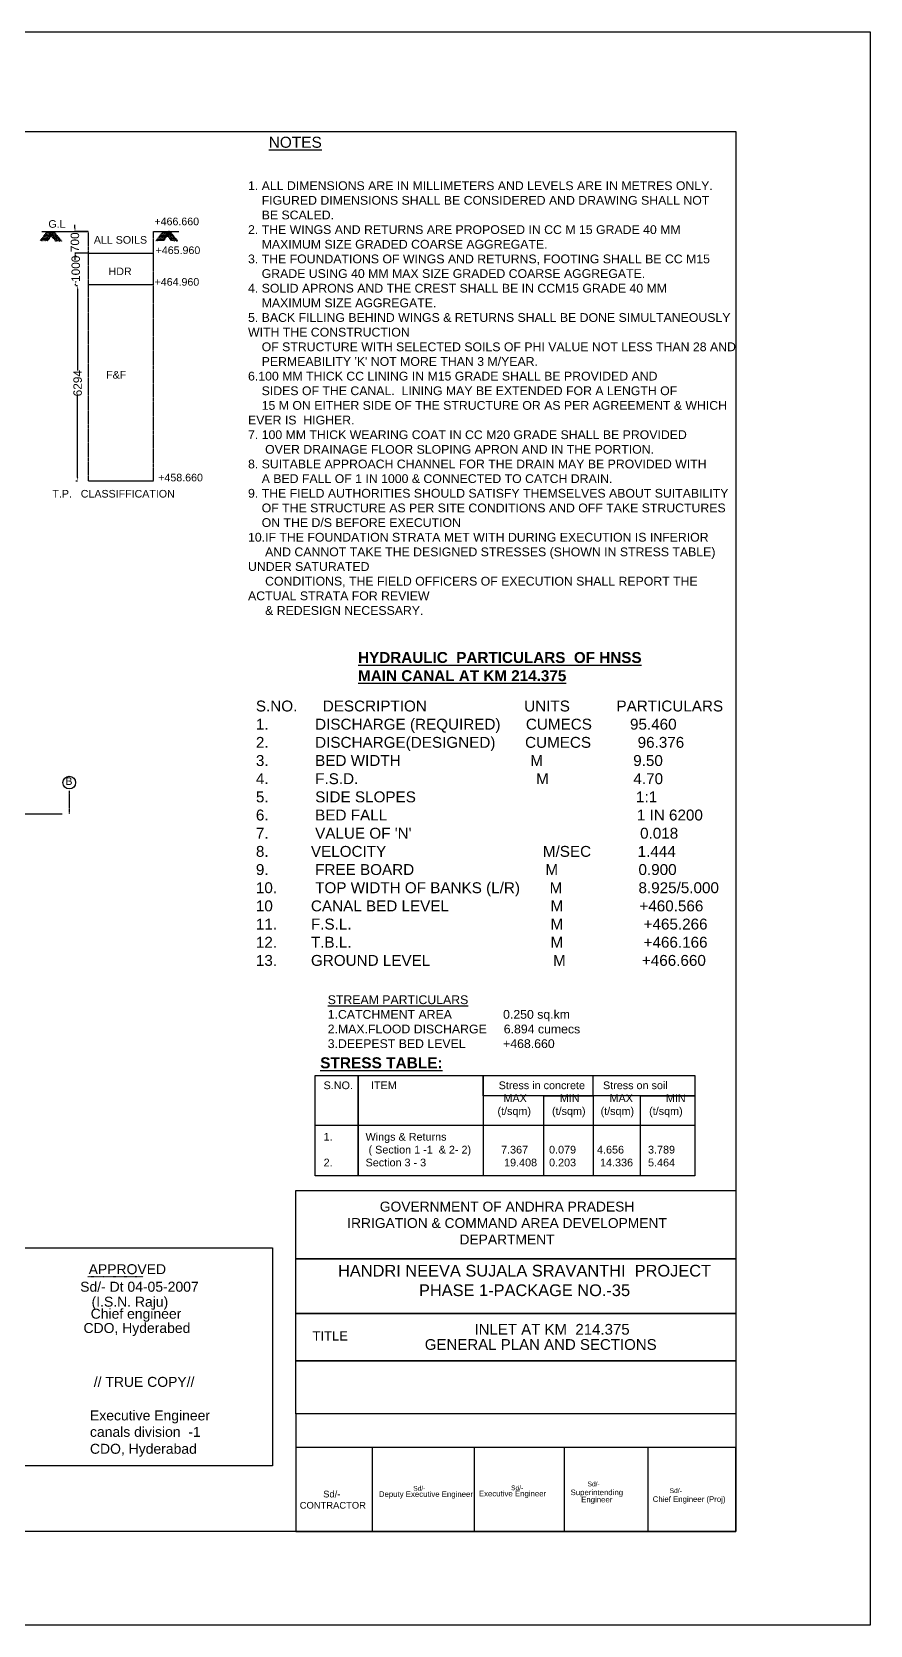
# Model space of a CAD drawing. Header units: inches. Extents: x -18260 to 297154, y -682 to 162822.
# Drawn here: x 247625 to 297154, y 68631 to 162822 of the extents above; entities that cross this region are included whole.
import ezdxf

# ---------------------------------------------------------------- set-up
doc = ezdxf.new("R2010")
doc.units = ezdxf.units.IN
doc.header["$MEASUREMENT"] = 0
for name, pattern in [('ACAD_ISO02W100', [15, 12, -3]), ('ACAD_ISO03W100', [30, 12, -18]), ('HIDDEN2', [0.1875, 0.125, -0.0625])]:
    doc.linetypes.add(name, pattern=pattern)
doc.layers.add('DRAWING', color=7, linetype='Continuous')
doc.styles.get("Standard").update_dxf_attribs({"font": 'ARIAL_1.TTF', "height": 450})
doc.dimstyles.new('DIM TEXT', dxfattribs={"dimtxt": 500, "dimasz": 200, "dimexe": 0.18, "dimexo": 0.0625, "dimgap": 0.09, "dimtad": 0, "dimdec": 0, "dimzin": 0, "dimdsep": 46, "dimtxsty": 'Standard', "dimcen": 0.09, "dimadec": 0, "dimazin": 0, "dimtfac": 1, "dimtdec": 0, "dimtofl": 0, "dimtmove": 0, "dimatfit": 3, "dimfxl": 0, "dimtolj": 1, "dimtzin": 0, "dimarcsym": 0})
picture_1 = doc.add_image_def('image1.jpg', size_in_pixel=(4804, 3300))

# ---------------------------------------------------------------- blocks, each defined once
blk = doc.blocks.new('*D30')
at = {"layer": 'Defpoints', "color": 0, "transparency": 16777216}
for p in [(250170, 151020), (250957, 151020), (250957, 149748)]:
    blk.add_point(p, dxfattribs=at)
at = {"layer": 'DRAWING', "color": 0, "lineweight": -2, "transparency": 16777216}
for p, q in [((250170, 151220), (250170, 151420)), ((250957, 151020), (250170, 151020)), ((250957, 149748), (250170, 149748)), ((250170, 149548), (250170, 149348))]:
    blk.add_line(p, q, dxfattribs=at)
at = {"layer": 'DRAWING', "color": 0, "transparency": 16777216}
for points in [[(250137, 151220), (250204, 151220), (250170, 151020)], [(250137, 149548), (250204, 149548), (250170, 149748)]]:
    blk.add_solid(points, dxfattribs=at)
at = {"layer": 'DRAWING', "color": 0, "transparency": 16777216, "insert": (250170, 150384), "char_height": 500, "attachment_point": 5, "rotation": 90}
blk.add_mtext('\\A1;700', dxfattribs=at)
blk = doc.blocks.new('*D31')
at = {"layer": 'Defpoints', "color": 0, "transparency": 16777216}
for p in [(250170, 149748), (250170, 147884), (250219, 147884)]:
    blk.add_point(p, dxfattribs=at)
at = {"layer": 'DRAWING', "color": 0, "lineweight": -2, "transparency": 16777216}
for p, q in [((250171, 149748), (250220, 149748)), ((250219, 149548), (250219, 149538)), ((250171, 147884), (250220, 147884)), ((250219, 148084), (250219, 148093))]:
    blk.add_line(p, q, dxfattribs=at)
at = {"layer": 'DRAWING', "color": 0, "transparency": 16777216}
for points in [[(250186, 149548), (250253, 149548), (250219, 149748)], [(250186, 148084), (250253, 148084), (250219, 147884)]]:
    blk.add_solid(points, dxfattribs=at)
at = {"layer": 'DRAWING', "color": 0, "transparency": 16777216, "insert": (250219, 148816), "char_height": 500, "attachment_point": 5, "rotation": 90}
blk.add_mtext('\\A1;1000', dxfattribs=at)
blk = doc.blocks.new('*D32')
at = {"layer": 'Defpoints', "color": 0, "transparency": 16777216}
for p in [(250230, 147821), (250230, 136284), (250330, 136284)]:
    blk.add_point(p, dxfattribs=at)
at = {"layer": 'DRAWING', "color": 0, "lineweight": -2, "transparency": 16777216}
for p, q in [((250230, 147821), (250330, 147821)), ((250330, 147621), (250330, 142800)), ((250330, 136484), (250330, 141306)), ((250230, 136284), (250330, 136284))]:
    blk.add_line(p, q, dxfattribs=at)
at = {"layer": 'DRAWING', "color": 0, "transparency": 16777216}
for points in [[(250296, 147621), (250363, 147621), (250330, 147821)], [(250296, 136484), (250363, 136484), (250330, 136284)]]:
    blk.add_solid(points, dxfattribs=at)
at = {"layer": 'DRAWING', "color": 0, "transparency": 16777216, "insert": (250330, 142053), "char_height": 500, "attachment_point": 5, "rotation": 90}
blk.add_mtext('\\A1;6294', dxfattribs=at)

msp = doc.modelspace()

# ---------------------------------------------------------------- linework, layer by layer
at = {"layer": 'DRAWING', "linetype": 'ACAD_ISO03W100'}
msp.add_line((250935.72068, 89250.48802), (254207.03872, 89250.48802), dxfattribs=at)
at = {"layer": 'DRAWING'}
for points in [[(163135.19843, 156926.52966), (289227.19237, 156926.52966), (289227.19237, 74172.49428), (163135.19843, 74172.49428)], [(264358.96405, 101121.83405), (286799.98295, 101121.83405), (286799.98295, 95198.98111), (264358.96405, 95198.98111)], [(264358.96405, 101121.83405), (266912.21988, 101121.83405), (266912.21988, 95198.98111), (264358.96405, 95198.98111)], [(266912.21988, 101121.83405), (274283.71585, 101121.83405), (274283.71585, 95198.98111), (266912.21988, 95198.98111)], [(274283.71585, 101121.83405), (286799.98295, 101121.83405), (286799.98295, 99929.03736), (274283.71585, 99929.03736)], [(277866.50966, 99929.03736), (280790.39871, 99929.03736), (280790.39871, 95198.98111), (277866.50966, 95198.98111)], [(283590.74412, 99929.03736), (286799.98295, 99929.03736), (286799.98295, 95198.98111), (283590.74412, 95198.98111)], [(261845.12384, 78044.52238), (246979.25274, 78044.52238), (246979.25274, 90926.99809), (261845.12384, 90926.99809)]]:
    msp.add_lwpolyline(points, close=True, dxfattribs=at)
at = {"layer": 'DRAWING', "linetype": 'HIDDEN2'}
for points in [[(248532.12029, 151020.49944), (248099.43322, 150463.60517)], [(248610.79153, 151020.49944), (248178.10446, 150463.60517)], [(248213.65105, 151020.49944), (250957.48549, 151020.49944), (250957.48549, 136284.11819), (254801.52819, 136284.11819), (254801.52819, 151026.74563), (256316.94707, 151026.74563)], [(248689.46191, 151020.49944), (248256.77483, 150463.60517)], [(248773.04865, 151020.49944), (248340.36157, 150463.60517)], [(248841.88544, 151020.49944), (248409.19837, 150463.60517)], [(248910.72224, 151020.49944), (248478.03516, 150463.60517)], [(248969.72459, 151020.49944), (248537.03751, 150463.60517)], [(248559.74575, 151020.49944), (249024.9997, 150452.78555)], [(248635.25839, 151020.49944), (249100.51234, 150452.78555)], [(248720.51473, 151020.49944), (249185.76869, 150452.78555)], [(248805.77021, 151020.49944), (249271.02417, 150452.78555)], [(248869.103, 151020.49944), (249334.35696, 150452.78555)], [(248910.72224, 151020.49944), (249375.97619, 150452.78555)], [(255389.54073, 151026.74563), (254956.85366, 150469.85136)], [(255468.21197, 151026.74563), (255035.5249, 150469.85136)], [(255546.88235, 151026.74563), (255114.19528, 150469.85136)], [(255630.46909, 151026.74563), (255197.78201, 150469.85136)], [(255699.30588, 151026.74563), (255266.61881, 150469.85136)], [(255768.14268, 151026.74563), (255335.4556, 150469.85136)], [(255827.14503, 151026.74563), (255394.45796, 150469.85136)], [(255417.16619, 151026.74563), (255882.42014, 150459.03174)], [(255492.67883, 151026.74563), (255957.93278, 150459.03174)], [(255577.93517, 151026.74563), (256043.18913, 150459.03174)], [(255663.19065, 151026.74563), (256128.44461, 150459.03174)], [(255726.52345, 151026.74563), (256191.7774, 150459.03174)], [(255768.14268, 151026.74563), (256233.39663, 150459.03174)], [(250957.48549, 149747.54234), (254801.52819, 149747.54234)], [(250957.48549, 147884.01147), (254801.52819, 147884.01147)]]:
    msp.add_lwpolyline(points, dxfattribs=at)
at = {"layer": 'DRAWING'}
for points in [[(280790.39871, 99929.03736), (280790.39871, 101121.83405)], [(286799.98295, 98160.40758), (264358.96405, 98160.40758)]]:
    msp.add_lwpolyline(points, dxfattribs=at)
at = {"layer": 'DRAWING', "ltscale": 0.02}
for points in [[(263218.56806, 94330.17444), (289227.19237, 94330.17444), (289227.19237, 90292.02564), (263218.56806, 90292.02564)], [(263218.56806, 90292.02564), (289227.19237, 90292.02564), (289227.19237, 87048.98823), (263218.56806, 87048.98823)], [(263218.56806, 87048.98823), (289227.19237, 87048.98823), (289227.19237, 84251.33436), (263218.56806, 84251.33436)], [(263218.56806, 84251.33436), (289227.19237, 84251.33436), (289227.19237, 81130.09431), (263218.56806, 81130.09431)], [(263218.56806, 74172.49428), (289227.19237, 74172.49428), (289227.19237, 79126.15439), (263218.56806, 79126.15439)]]:
    msp.add_lwpolyline(points, close=True, dxfattribs=at)
for points in [[(263218.56806, 81130.09431), (263218.56806, 79126.15439)], [(267738.43364, 79126.15439), (267738.43364, 74172.49428)], [(273751.38346, 79126.15439), (273751.38346, 74172.49428)], [(279069.75394, 79126.15439), (279069.75394, 74172.49428)], [(284019.32737, 79126.15439), (284019.32737, 74172.49428)]]:
    msp.add_lwpolyline(points, dxfattribs=at)
at = {"layer": 'DRAWING'}
msp.add_circle((249831.97816, 118441.52755), 378.19509, dxfattribs=at)

# ---------------------------------------------------------------- texts
for s, height, p in [('G.L', 450, (248599.68241, 151241.50772)), ('+466.660', 450, (254865.89022, 151389.27843)), ('ALL SOILS', 450, (251286.85385, 150299.74395)), ('+465.960', 450, (254936.48996, 149688.40685)), ('HDR', 450, (252159.21755, 148439.68432)), ('+464.960', 450, (254875.06875, 147815.4677)), ('F&F', 450, (252012.11135, 142326.88968)), ('+458.660', 450, (255091.99432, 136249.89484)), ('T.P.   CLASSIFFICATION', 450, (248838.30771, 135291.74666)), ('B', 450, (249603.48632, 118299.19436)), ('APPROVED', 589.326658, (250978.77344, 89380.05507)), ('Sd/- Dt 04-05-2007', 589.3266577, (250480.61131, 88342.07747)), ('(I.S.N. Raju)', 589.3266577, (251153.1849, 87455.78479)), ('Chief engineer ', 589.3266577, (251100.36052, 86746.7506)), ('CDO, Hyderabed ', 589.3266577, (250675.76647, 85902.00088)), ('INLET AT KM  214.375', 634.949714, (273775.94905, 85803.20873)), ('// TRUE COPY//', 589.3266577, (251281.68054, 82718.05036)), ('Executive Engineer ', 589.3266577, (251057.36171, 80734.56979)), ('canals division  -1 ', 589.3266577, (251057.36171, 79763.40327)), ('CDO, Hyderabad', 589.3266577, (251057.36171, 78761.37631)), ('Deputy Executive Engineer', 329.8440073, (268129.48084, 76213.33567)), ('Sd/-', 281.279641, (270156.20148, 76578.33207)), (' Executive Engineer', 329.8440073, (273912.16293, 76242.65572)), ('Sd/-', 281.279641, (275938.88357, 76607.65212)), ('Superintending ', 329.8440073, (279456.60197, 76315.86802)), ('Sd/-', 281.279641, (280456.68553, 76837.27904)), ('Sd/-', 281.279641, (285308.38895, 76438.37466)), ('Chief Engineer (Proj)', 329.8440073, (284308.30539, 75916.96364))]:
    msp.add_text(s, height=height, dxfattribs=at).set_placement(p)
for s, insert, char_height, width, attachment_point in [('{\\LNOTES}', (261617.2689, 156621.82571), 652.000897, 2467.1273102, 1), ("\\P1. ALL DIMENSIONS ARE IN MILLIMETERS AND LEVELS ARE IN METRES ONLY.  \\P    FIGURED DIMENSIONS SHALL BE CONSIDERED AND DRAWING SHALL NOT \\P    BE SCALED.\\P2. THE WINGS AND RETURNS ARE PROPOSED IN CC M 15 GRADE 40 MM \\P    MAXIMUM SIZE GRADED COARSE AGGREGATE.\\P3. THE FOUNDATIONS OF WINGS AND RETURNS, FOOTING SHALL BE CC M15 \\P    GRADE USING 40 MM MAX SIZE GRADED COARSE AGGREGATE.\\P4. SOLID APRONS AND THE CREST SHALL BE IN CCM15 GRADE 40 MM\\P    MAXIMUM SIZE AGGREGATE.\\P5. BACK FILLING BEHIND WINGS & RETURNS SHALL BE DONE SIMULTANEOUSLY WITH THE CONSTRUCTION \\P    OF STRUCTURE WITH SELECTED SOILS OF PHI VALUE NOT LESS THAN 28 AND \\P    PERMEABILITY 'K' NOT MORE THAN 3 M/YEAR.\\P6.100 MM THICK CC LINING IN M15 GRADE SHALL BE PROVIDED AND \\P    SIDES OF THE CANAL.  LINING MAY BE EXTENDED FOR A LENGTH OF \\P    15 M ON EITHER SIDE OF THE STRUCTURE OR AS PER AGREEMENT & WHICH EVER IS  HIGHER.\\P7. 100 MM THICK WEARING COAT IN CC M20 GRADE SHALL BE PROVIDED\\P     OVER DRAINAGE FLOOR SLOPING APRON AND IN THE PORTION.\\P8. SUITABLE APPROACH CHANNEL FOR THE DRAIN MAY BE PROVIDED WITH \\P    A BED FALL OF 1 IN 1000 & CONNECTED TO CATCH DRAIN. \\P9. THE FIELD AUTHORITIES SHOULD SATISFY THEMSELVES ABOUT SUITABILITY\\P    OF THE STRUCTURE AS PER SITE CONDITIONS AND OFF TAKE STRUCTURES\\P    ON THE D/S BEFORE EXECUTION\\P10.IF THE FOUNDATION STRATA MET WITH DURING EXECUTION IS INFERIOR\\P     AND CANNOT TAKE THE DESIGNED STRESSES (SHOWN IN STRESS TABLE) UNDER SATURATED \\P     CONDITIONS, THE FIELD OFFICERS OF EXECUTION SHALL REPORT THE ACTUAL STRATA FOR REVIEW \\P     & REDESIGN NECESSARY.", (260397.11497, 154853.57383), 519.4578849, 29045.2217347, 1), ('{\\fArial|b1|i0|c0|p34;\\LHYDRAULIC  PARTICULARS  OF HNSS MAIN CANAL AT KM 214.375}', (266899.70963, 126158.66171), 644.3890676, 17326.9060404, 1), ("S.NO.      DESCRIPTION                       UNITS           PARTICULARS\\P1.           DISCHARGE (REQUIRED)      CUMECS         95.460\\P2.           DISCHARGE(DESIGNED)       CUMECS           96.376\\P3.           BED WIDTH^I^I^I   M^I                 9.50\\P4.           F.S.D.                                          M                    4.70\\P5.           SIDE SLOPES                                                    1:1\\P6.           BED FALL                                                           1 IN 6200\\P7.           VALUE OF 'N'                                                      0.018\\P8.          VELOCITY                                     M/SEC           1.444\\P9.           FREE BOARD                               M                   0.900\\P10.         TOP WIDTH OF BANKS (L/R)       M                  8.925/5.000\\P10         CANAL BED LEVEL                        M                  +460.566\\P11.        F.S.L.                                               M                   +465.266\\P12.        T.B.L.                                               M                   +466.166\\P13.        GROUND LEVEL                             M                  +466.660", (260861.08648, 123289.27296), 644.3890676, 27570.1203246, 1), ('{\\LSTREAM PARTICULARS\\P}1.CATCHMENT AREA               0.250 sq.km\\P2.MAX.FLOOD DISCHARGE     6.894 cumecs\\P3.DEEPEST BED LEVEL           +468.660', (265105.32023, 105864.46433), 519.4578849, 21984.4271534, 1), ('{\\fArial|b1|i0|c0|p34;\\LSTRESS TABLE:}', (264659.73431, 102201.2701), 652.0008967, 21984.4271534, 1), ('S.NO.      ITEM                                  Stress in concrete      Stress on soil   \\P                                                            MAX           MIN          MAX           MIN\\P                                                          (t/sqm)       (t/sqm)     (t/sqm)     (t/sqm)\\P\\P1.           Wings & Returns\\P               ( Section 1 -1  & 2- 2)          7.367       0.079       4.656        3.789\\P2.           Section 3 - 3                          19.408    0.203        14.336     5.464', (264861.28815, 100773.30128), 456.40062771, 62786.7093431, 1), ('HANDRI NEEVA SUJALA SRAVANTHI  PROJECT\\PPHASE 1-PACKAGE NO.-35', (276734.65768, 89931.52712), 692.6724153, 29685.960654, 2), ('GENERAL PLAN AND SECTIONS', (270840.65938, 85539.38071), 634.949714, 18386.5329856, 1), ('Engineer', (280079.91585, 76216.74843), 329.844007, 1905.0853877, 1)]:
    msp.add_mtext(s, dxfattribs=dict(at, insert=insert, char_height=char_height, width=width, attachment_point=attachment_point))
at = {"layer": 'DRAWING', "color": 7}
for s, insert, char_height, width, attachment_point in [('GOVERNMENT OF ANDHRA PRADESH\\PIRRIGATION & COMMAND AREA DEVELOPMENT DEPARTMENT', (275700.7828, 92402.97615), 583.6111435, 22431.526094, 5), ('TITLE', (264207.59089, 86007.86284), 549.740012, 4467.8844507, 1), ('         Sd/-\\PCONTRACTOR', (263451.75615, 76044.77158), 396.8555776, 5908.365996, 4)]:
    msp.add_mtext(s, dxfattribs=dict(at, insert=insert, char_height=char_height, width=width, attachment_point=attachment_point))

# ---------------------------------------------------------------- dimensions: what is measured, and where the dimension line sits
at = {"layer": 'DRAWING'}
for base, p1, p2, text, picture, middle in [((250170.4974, 151020.49944), (250957.48549, 149747.54234), (250957.48549, 151020.49944), '700', '*D30', (250170.4974, 150384.02089)), ((250219.41383, 147884.01147), (250170.4974, 149747.54234), (250170.4974, 147884.01147), '1000', '*D31', (250219.41383, 148815.77691)), ((250329.73504, 136284.11819), (250229.9215, 147820.9654), (250229.9215, 136284.11819), '6294', '*D32', (250329.73504, 142052.54179))]:
    dim = msp.add_linear_dim(base=base, p1=p1, p2=p2, angle=90, text=text, dimstyle='DIM TEXT', dxfattribs=at)
    dim.commit()
    dim.dimension.update_dxf_attribs({"geometry": picture, "text_midpoint": middle})

# ---------------------------------------------------------------- pictures from other files: only their frames are drawn
at = {"linetype": 'HIDDEN2'}
image = msp.add_image(picture_1, insert=(160035.55324, 68631.49091), size_in_units=(137118.16229, 94190.2447), dxfattribs=dict(at, fade=30))
image.dxf.flags = 7

# ---------------------------------------------------------------- leaders
at = {"layer": 'DRAWING', "linetype": 'ACAD_ISO02W100', "ltscale": 350}
msp.add_leader([(166456.60517, 117773.14428), (166456.60517, 116601.52765), (249821.01941, 116601.52765)], dimstyle='DIM TEXT', override={"dimgap": 0.09, "dimtad": 0}, dxfattribs=at)
at = {"layer": 'DRAWING', "linetype": 'HIDDEN2'}
msp.add_leader([(249821.01941, 117947.19837), (249821.01941, 116601.52765)], dimstyle='DIM TEXT', override={"dimgap": 0.09, "dimtad": 0}, dxfattribs=at)

doc.saveas('drawing.dxf')
